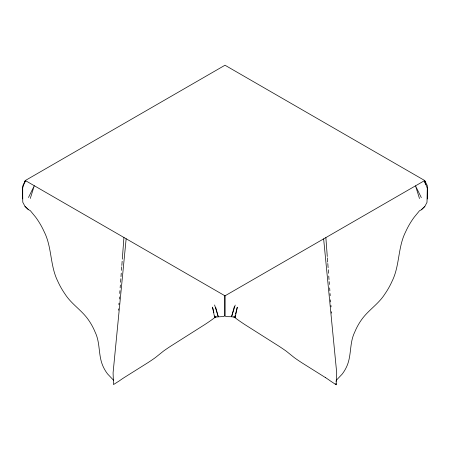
<?xml version="1.0" encoding="UTF-8"?>
<svg xmlns="http://www.w3.org/2000/svg" width="450" height="450" viewBox="0 0 450 450"><rect width="100%" height="100%" fill="white"/><g stroke="black" fill="none" stroke-linecap="round" stroke-linejoin="round"><path stroke-width="0.67" d="M325.654 377.713A30.701 1.502 30.1 0 1 330.368 380.936L336.139 384.772L336.713 372.932L323.64 238.877M118.474 310.219L118.581 308.824M118.896 304.627L118.997 303.227M119.312 299.031L119.469 296.933M119.734 293.434L119.942 290.638M120.156 287.837L120.364 285.041M120.572 282.246L120.836 278.747M120.994 276.649L121.258 273.15M121.466 270.354L121.731 266.856M121.832 265.455L122.147 261.259M122.304 259.161L123.936 237.476M126.152 238.759L113.085 372.814L113.507 384.564L119.43 380.812A30.701 1.502 -30.1 0 1 124.144 377.595L147.982 362.632A49.618 2.43 -30.1 0 0 155.599 357.424L163.631 350.983A64.361 3.156 -30.1 0 1 170.634 346.213L204.789 324.574A65.211 3.195 -30.1 0 0 212.513 319.275L215.1 317.323L214.757 315.962M24.823 182.469L25.296 180.529L225 65.227L424.704 180.529L427.207 185.417L427.5 186.851L427.5 199.029L427.303 198.073M25.183 181.704L25.498 180.411L23.001 185.299L22.708 186.733L22.708 198.911M325.654 377.713L301.815 362.751A49.618 2.43 30.1 0 1 294.193 357.542L286.166 351.101A64.361 3.156 30.1 0 0 279.163 346.331L245.008 324.692A65.211 3.195 30.1 0 1 237.285 319.399L234.697 317.441L235.215 315.399M235.558 314.032L237.285 307.221L235.215 317.25L234.697 317.441M234.326 306.619L231.564 316.744L226.187 316.626L225 315.939L225 295.83L25.296 180.529L22.5 188.224L22.793 202.236L24.975 206.347L28.474 209.683L30.291 210.628L35.668 217.181A65.211 52.194 64 0 1 44.246 231.885C52.026 247.337 49.989 265.494 57.651 280.98A64.361 51.514 64 0 0 65.036 294.064C70.852 303.277 80.207 309.262 86.861 317.734A49.618 39.718 64 0 1 95.119 332.111C100.254 342.501 98.258 354.527 102.521 365.108A30.701 24.576 64 0 0 107.629 374.006L112.894 379.541A3.493 2.852 61.4 0 1 113.597 380.632M30.291 198.45L34.284 185.721L28.474 197.511M235.215 305.077L231.564 316.744L235.215 317.25L233.572 316.884M335.981 381.369A3.493 2.852 -61.4 0 1 336.904 379.659L342.163 374.124A30.701 24.576 -64 0 0 347.271 365.231C351.54 354.645 349.537 342.619 354.679 332.229A49.618 39.718 -64 0 1 362.936 317.852C369.591 309.381 378.939 303.396 384.756 294.182A64.361 51.514 -64 0 0 392.147 281.098C399.808 265.613 397.772 247.455 405.546 232.003A65.211 52.194 -64 0 1 414.124 217.299L419.501 210.746L421.324 209.807L424.822 206.466L426.999 202.354L427.292 188.347L424.502 180.647L425.126 183.234M421.324 209.807L424.822 206.466M225 295.83L424.704 180.529L425.649 184.41M224.792 295.712L224.792 315.821L223.605 316.507L214.577 317.132L212.513 307.103L213.891 312.553M216.225 316.766L214.577 317.132L215.1 317.323M24.975 206.347L28.474 209.683M421.324 197.629L415.507 185.839L419.501 198.568M214.577 304.959L218.227 316.626L215.651 307.176M335.914 383.321L336.139 384.772M325.862 237.594L327.279 256.483M327.381 257.884L327.696 262.08M327.803 263.475L328.118 267.671M328.275 269.769L328.539 273.268M328.748 276.069L329.012 279.562M329.169 281.661L329.377 284.462M329.642 287.955L329.85 290.756M330.058 293.552L330.216 295.65M330.531 299.846L330.688 301.944M330.952 305.443L331.059 306.844M331.425 311.738L331.532 313.138"/></g></svg>
